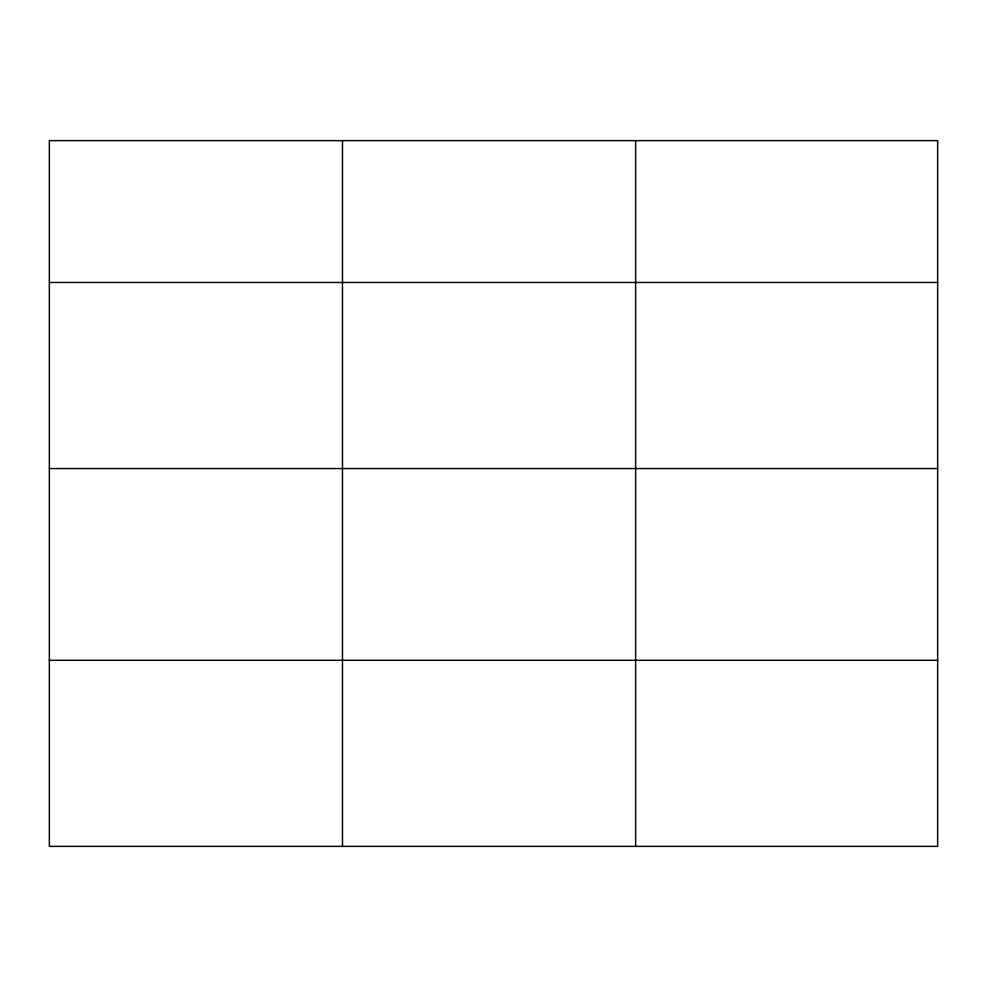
<?xml version="1.0" encoding="UTF-8"?>
<svg xmlns="http://www.w3.org/2000/svg" width="987" height="987" viewBox="0 0 987 987"><rect width="100%" height="100%" fill="white"/><g stroke="black" fill="none" stroke-linecap="round" stroke-linejoin="round"><path stroke-width="1.48" d="M49.35 282.479L937.65 282.479M49.35 468.566L937.65 468.566M49.35 660.291L937.65 660.291M635.628 140.623L635.628 846.377M342.489 140.623L342.489 846.377M937.65 140.623L49.35 140.623L49.35 846.377L937.65 846.377L937.65 140.623"/></g></svg>
